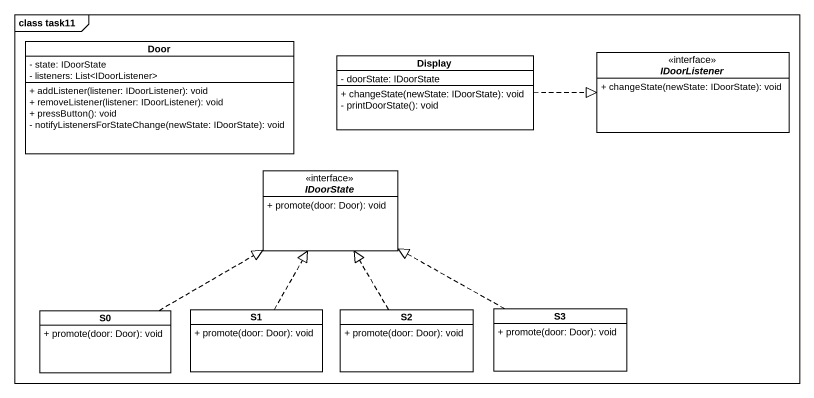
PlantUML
@startuml
mainframe class task11
hide circle
hide empty members
skinparam classAttributeIconSize 0
class Door {
  - state: IDoorState
  - listeners: List<IDoorListener>
  + addListener(listener: IDoorListener): void
  + removeListener(listener: IDoorListener): void
  + pressButton(): void
  - notifyListenersForStateChange(newState: IDoorState): void
}
class Display {
  - doorState: IDoorState
  + changeState(newState: IDoorState): void
  - printDoorState(): void
}
interface IDoorListener <<interface>> {
  + changeState(newState: IDoorState): void
}
interface IDoorState <<interface>> {
  + promote(door: Door): void
}
class S0 {
  + promote(door: Door): void
}
class S1 {
  + promote(door: Door): void
}
class S2 {
  + promote(door: Door): void
}
class S3 {
  + promote(door: Door): void
}
Display .right.|> IDoorListener
S0 .right.|> IDoorState
S1 .up.|> IDoorState
S2 .up.|> IDoorState
S3 .left.|> IDoorState
@enduml
